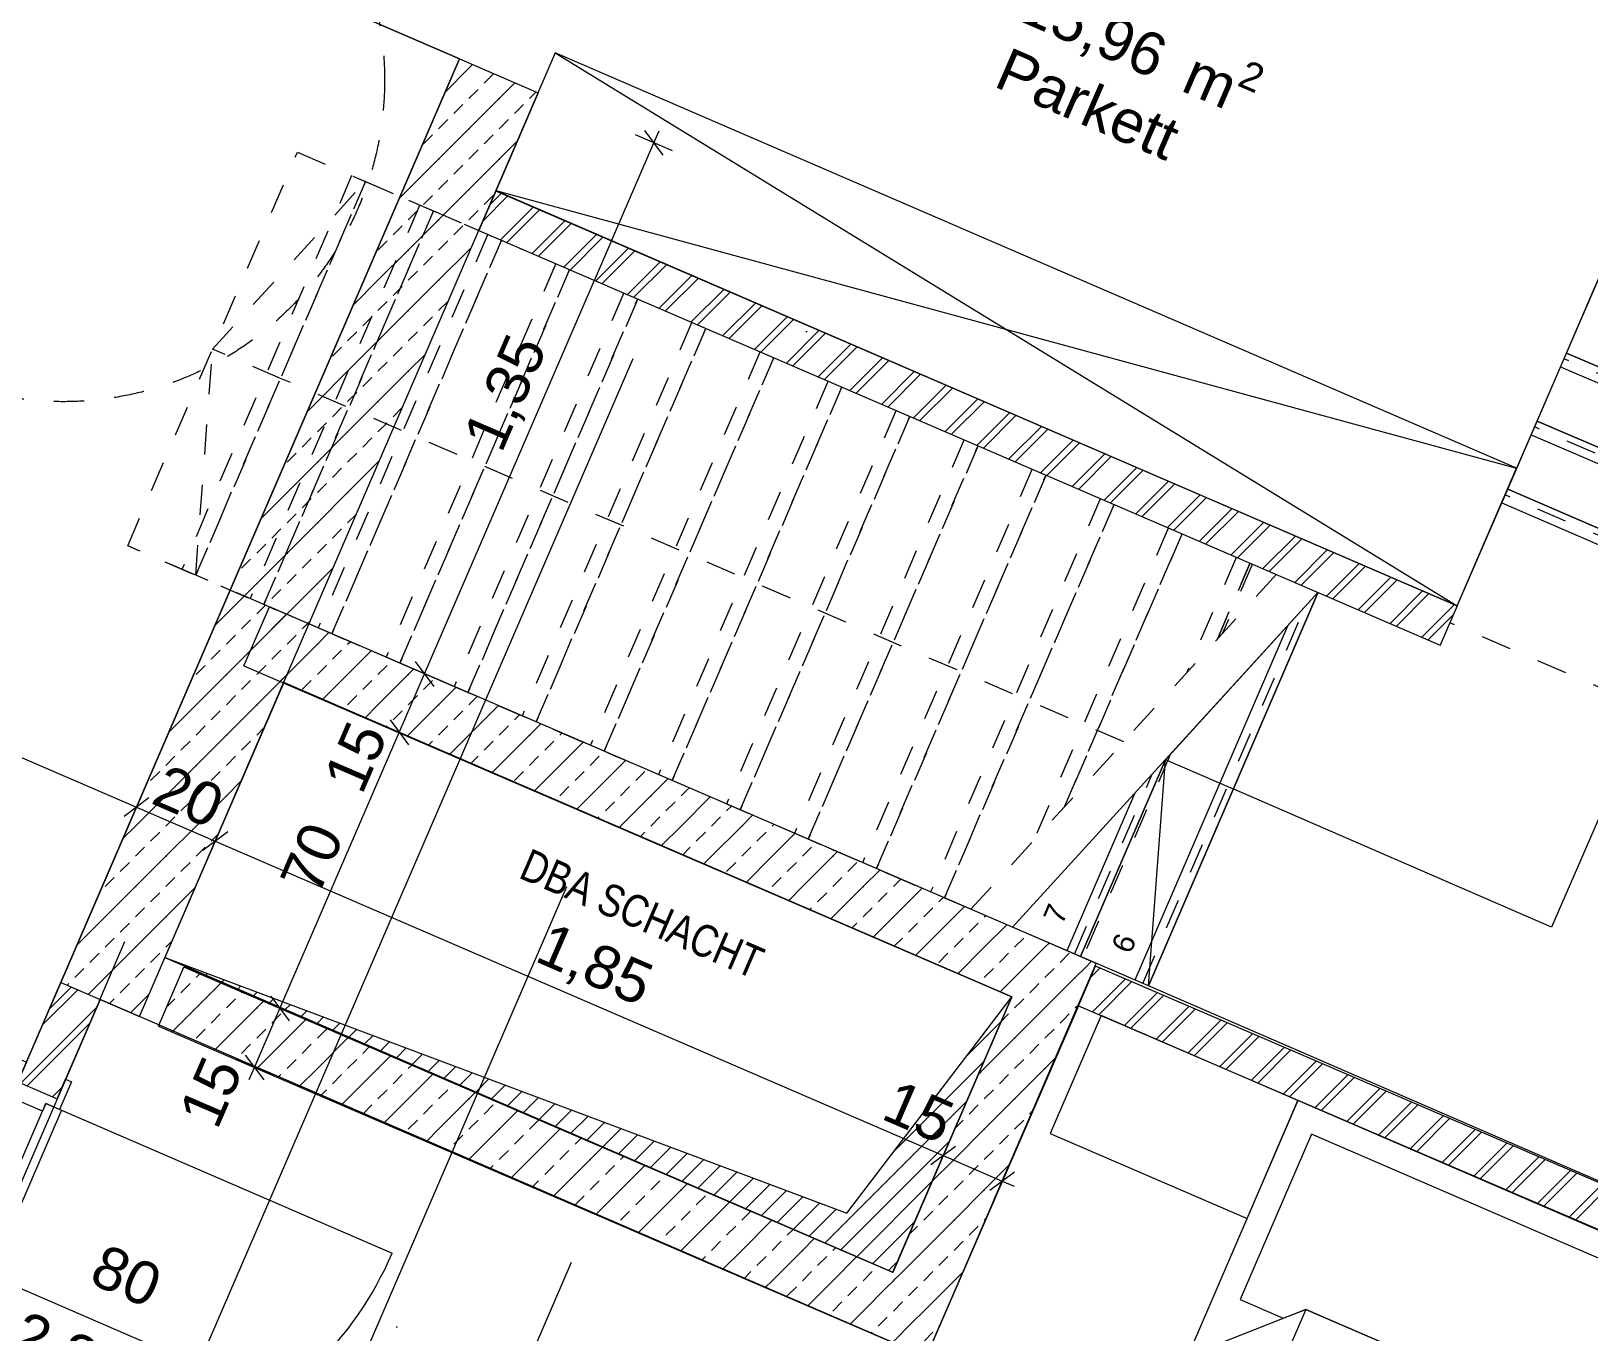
# Model space of a CAD drawing. Header units: millimetres. Extents: x 12535370 to 12592842, y 356201668 to 356234587.
# Drawn here: x 12550722 to 12554355, y 356215580 to 356218613 of the extents above; entities that cross this region are included whole.
import ezdxf
from ezdxf.enums import TextEntityAlignment as Align

# ---------------------------------------------------------------- set-up
doc = ezdxf.new("R2010")
doc.units = ezdxf.units.MM
doc.header["$MEASUREMENT"] = 0
doc.set_wipeout_variables(frame=1)
for name, pattern in [('Dashed', [211.666667, 105.833333, -105.833333]), ('Dashed Small', [141.111111, 70.555556, -70.555556]), ('Dot & Dashed', [6702.78, 3527.78, -1763.89, 0, -1411.11]), ('Wipeout_Contour', [1000, 0, -1000])]:
    doc.linetypes.add(name, pattern=pattern)
for name, color, linetype in [('New_015 Innenwände', 7, 'Continuous'), ('New_055 Treppen _ Lift', 7, 'Continuous'), ('New_065 Möbel Einrichtung', 7, 'Continuous'), ('New_080 Raumdefinitionen', 7, 'Continuous'), ('New_255 Plangrafiken', 7, 'Continuous'), ('New_290 Raster _ Achsen', 7, 'Continuous'), ('New_Archicad Door Markers', 7, 'Continuous'), ('New_Archicad Doors', 7, 'Continuous'), ('New_GRUNDSTÜCKSGRENZE', 7, 'Continuous')]:
    doc.layers.add(name, color=color, linetype=linetype)
for name, color, linetype, lineweight in [('New_015 Innenwände_Pen_No__1', 7, 'Continuous', 13), ('New_055 Treppen _ Lift_Pen_No__1', 7, 'Continuous', 13), ('New_055 Treppen _ Lift_Pen_No__91', 255, 'Continuous', 13), ('New_065 Möbel Einrichtung_Pen_No__1', 7, 'Continuous', 13), ('New_160 Beschriftungen Ausführung_Pen_No__1', 7, 'Continuous', 13), ('New_255 Plangrafiken_Pen_No__1', 7, 'Continuous', 13), ('New_255 Plangrafiken_Pen_No__21', 1, 'Continuous', 13), ('New_290 Raster _ Achsen_Pen_No__108', 7, 'Continuous', 13), ('New_Archicad Door Markers_Pen_No__1', 7, 'Continuous', 13), ('New_Archicad Doors_Pen_No__1', 7, 'Continuous', 13), ('New_Archicad Zone Stamps_Pen_No__1', 7, 'Continuous', 13), ('New_GRUNDSTÜCKSGRENZE_Pen_No__1', 7, 'Continuous', 13), ('New_HKLS1_Pen_No__21', 1, 'Continuous', 13), ('New_HKLS1_Pen_No__39', 8, 'Continuous', 13)]:
    doc.layers.add(name, color=color, linetype=linetype, lineweight=lineweight)
doc.styles.add('GENERATED_STYLE_1', font='arial.ttf')
doc.styles.add('GENERATED_STYLE_2', font='arial.ttf', dxfattribs={"width": 0.8})
doc.dimstyles.new('GENERATED_STYLE__2', dxfattribs={"dimtxt": 100, "dimasz": 47.5, "dimexe": 0.18, "dimexo": 2, "dimgap": 0, "dimtad": 1, "dimlfac": 0.001, "dimzin": 0, "dimdsep": 46, "dimtxsty": 'GENERATED_STYLE_1', "dimblk": 'ARROWHEAD_2', "dimblk1": 'ARROWHEAD_2', "dimblk2": 'ARROWHEAD_2', "dimcen": 0.09, "dimclrd": 7, "dimclre": 7, "dimclrt": 7, "dimadec": 0, "dimazin": 0, "dimtfac": 1, "dimtdec": 4, "dimtmove": 0, "dimatfit": 3, "dimfxl": 1, "dimtolj": 1, "dimtzin": 0, "dimarcsym": 0})
pattern_1 = [(45, (12240439.16, 356160438.36), (-70.710678, 70.710678), [30, -20]), (45, (12240403.8, 356160473.71), (-70.710678, 70.710678), [100, 0])]
pattern_2 = [(45, (12240439.16, 356160438.356), (-53.033009, 53.033009), []), (45, (12240428.55, 356160448.96), (-53.033009, 53.033009), [])]

# ---------------------------------------------------------------- blocks, each defined once
blk = doc.blocks.new('VR_Büro__6', base_point=(12553611.5, 356219320.5))
at = {"layer": 'New_Archicad Zone Stamps_Pen_No__1', "color": 7, "lineweight": 13, "insert": (12553071.4, 356218758.6), "char_height": 100, "attachment_point": 1, "rotation": 336.6365, "style": 'GENERATED_STYLE_1'}
blk.add_mtext('\\A1;{\\pql;\\pt0,1950;\\fArial|b0|i0|c0|p0;\\W1.000000;15,96\\fArial|b0|i0|c0|p0;\\W1.000000;\\A1{\\H.66x;\\S^  ;}\\fArial|b0|i0|c0|p0;\\W1.000000; m\\fArial|b0|i0|c0|p0;\\W1.000000;\\A1{\\H.66x;\\S2^  ;}}', dxfattribs=at)
at = {"layer": 'New_Archicad Zone Stamps_Pen_No__1', "color": 7, "lineweight": 13, "style": 'GENERATED_STYLE_1'}
for tag, p in [('ROOM_NAME', (12553166.7, 356218956.3)), ('DUMMY_558', (12553081, 356218780.8)), ('DUMMY_559', (12553003.2, 356218600.5)), ('floor_f', (12553003.2, 356218577.7))]:
    blk.add_attdef(tag, text='', height=100, rotation=336.6365, dxfattribs=at).set_placement(p, align=Align.TOP_LEFT)
blk = doc.blocks.new('Stair_1', base_point=(12240439.2, 356160438.4))
at = {"layer": 'New_055 Treppen _ Lift_Pen_No__1', "color": 7, "linetype": 'Dashed Small', "lineweight": 13}
for p, q in [((12550947.1, 356217412.8), (12551342.9, 356218331.1)), ((12551342.9, 356218331.1), (12553626.9, 356217346.7)), ((12551342.9, 356218331.1), (12551501.6, 356218262.7)), ((12551469.5, 356218276.6), (12551073.7, 356217358.2)), ((12551145, 356217872), (12551501.6, 356218262.7)), ((12551501.6, 356218262.7), (12551660.4, 356218194.3)), ((12551628.2, 356218208.1), (12551232.4, 356217289.8)), ((12551660.4, 356218194.3), (12551819.1, 356218125.9)), ((12551787, 356218139.7), (12551391.2, 356217221.4)), ((12551819.1, 356218125.9), (12551977.9, 356218057.4)), ((12551945.7, 356218071.3), (12551549.9, 356217153)), ((12551977.9, 356218057.4), (12552136.6, 356217989)), ((12552104.5, 356218002.9), (12551708.7, 356217084.5)), ((12552136.6, 356217989), (12552295.4, 356217920.6)), ((12552263.2, 356217934.4), (12551867.4, 356217016.1)), ((12552295.4, 356217920.6), (12552454.1, 356217852.2)), ((12551105.8, 356217344.4), (12551145, 356217872)), ((12551303.7, 356217803.5), (12551145, 356217872)), ((12552422, 356217866), (12552026.2, 356216947.7)), ((12552454.1, 356217852.2), (12552612.9, 356217783.7)), ((12555215.2, 356217452.5), (12554297.2, 356217849)), ((12553270.3, 356216955.9), (12551303.7, 356217803.5)), ((12552580.7, 356217797.6), (12552184.9, 356216879.3)), ((12552612.9, 356217783.7), (12552771.6, 356217715.3)), ((12552739.5, 356217729.2), (12552343.7, 356216810.8)), ((12552771.6, 356217715.3), (12552930.4, 356217646.9)), ((12552898.2, 356217660.8), (12552502.4, 356216742.4)), ((12555146.7, 356217293.8), (12554228.7, 356217690.3)), ((12552930.4, 356217646.9), (12553089.1, 356217578.5)), ((12553057, 356217592.3), (12552661.1, 356216674)), ((12553089.1, 356217578.5), (12553247.9, 356217510.1)), ((12553215.7, 356217523.9), (12552819.9, 356216605.6)), ((12555078.1, 356217135.1), (12554160.1, 356217531.7)), ((12553247.9, 356217510.1), (12553406.6, 356217441.6)), ((12553374.5, 356217455.5), (12553059.7, 356216725.2)), ((12553406.6, 356217441.6), (12553565.3, 356217373.2)), ((12552913.6, 356216565.2), (12550947.1, 356217412.8)), ((12551105.8, 356217344.4), (12550947.1, 356217412.8)), ((12553533.2, 356217387.1), (12553416.4, 356217116)), ((12553570.5, 356217371), (12553500.1, 356217207.7)), ((12553565.3, 356217373.2), (12553626.9, 356217346.7)), ((12551264.6, 356217275.9), (12551105.8, 356217344.4)), ((12553626.9, 356217346.7), (12552913.6, 356216565.2)), ((12551423.3, 356217207.5), (12551264.6, 356217275.9)), ((12553314.5, 356216392.4), (12553693.1, 356217270.9)), ((12554948.8, 356216836.7), (12554030.8, 356217233.3)), ((12551582.1, 356217139.1), (12551423.3, 356217207.5)), ((12551740.8, 356217070.7), (12551582.1, 356217139.1)), ((12551899.6, 356217002.3), (12551740.8, 356217070.7)), ((12552058.3, 356216933.8), (12551899.6, 356217002.3)), ((12552217.1, 356216865.4), (12552058.3, 356216933.8)), ((12553378.9, 356216926.6), (12553174.6, 356216452.7)), ((12552375.8, 356216797), (12552217.1, 356216865.4)), ((12553155.8, 356216460.8), (12553336.5, 356216880.1)), ((12552534.5, 356216728.6), (12552375.8, 356216797)), ((12552693.3, 356216660.1), (12552534.5, 356216728.6)), ((12552852, 356216591.7), (12552693.3, 356216660.1)), ((12552913.6, 356216565.2), (12552852, 356216591.7))]:
    blk.add_line(p, q, dxfattribs=at)
at = {"layer": 'New_055 Treppen _ Lift_Pen_No__1', "color": 7, "linetype": 'Continuous', "lineweight": 13}
for p, q in [((12554166.1, 356217545.4), (12554420.5, 356218134.3)), ((12554303.2, 356217862.8), (12554371.7, 356218021.5)), ((12554234.6, 356217704.1), (12554303.2, 356217862.8)), ((12555221.2, 356217466.2), (12554303.2, 356217862.8)), ((12554303.2, 356217862.8), (12555221.2, 356217466.2)), ((12554289.3, 356217830.7), (12555207.3, 356217434.1)), ((12554166.1, 356217545.4), (12554234.6, 356217704.1)), ((12555152.6, 356217307.6), (12554234.6, 356217704.1)), ((12554234.6, 356217704.1), (12555152.6, 356217307.6)), ((12554220.8, 356217672), (12555138.8, 356217275.4)), ((12554127.4, 356217455.9), (12554166.1, 356217545.4)), ((12554152.2, 356217513.3), (12554166.1, 356217545.4)), ((12555084.1, 356217148.9), (12554166.1, 356217545.4)), ((12554166.1, 356217545.4), (12555084.1, 356217148.9)), ((12554127.4, 356217455.9), (12554152.2, 356217513.3)), ((12554152.2, 356217513.3), (12555070.2, 356217116.7)), ((12554152.2, 356217513.3), (12555070.2, 356217116.7)), ((12554152.2, 356217513.3), (12555070.2, 356217116.7)), ((12554008.3, 356217181.5), (12554127.4, 356217455.9)), ((12554030.8, 356217233.3), (12554127.4, 356217455.9)), ((12553724.1, 356217304.8), (12553010.8, 356216523.3)), ((12553328.3, 356216386.5), (12553724.1, 356217304.8)), ((12553724.1, 356217304.8), (12553328.3, 356216386.5)), ((12553367.4, 356216914), (12553724.1, 356217304.8)), ((12553724.1, 356217304.8), (12553725.2, 356217304.3)), ((12553724.1, 356217304.8), (12553725.2, 356217304.3)), ((12553725.2, 356217304.3), (12554008.3, 356217181.5)), ((12553725.2, 356217304.3), (12554008.3, 356217181.5)), ((12553651.9, 356217225.7), (12553296.1, 356216400.3)), ((12553651.9, 356217225.7), (12553296.1, 356216400.3)), ((12553651.9, 356217225.7), (12553296.1, 356216400.3)), ((12554008.3, 356217181.5), (12554030.8, 356217233.3)), ((12554586.3, 356217257.3), (12554268, 356216523.8)), ((12553169.5, 356216454.9), (12553367.4, 356216914)), ((12553367.4, 356216914), (12553169.5, 356216454.9)), ((12553328.3, 356216386.5), (12553367.4, 356216914)), ((12553526.2, 356216845.6), (12553367.4, 356216914)), ((12553295.2, 356216834.9), (12553137.4, 356216468.7)), ((12553526.7, 356216845.4), (12553526.2, 356216845.6)), ((12554268, 356216523.8), (12553526.7, 356216845.4)), ((12553328.3, 356216386.5), (12553010.8, 356216523.3)), ((12553169.5, 356216454.9), (12553010.8, 356216523.3)), ((12553328.3, 356216386.5), (12553169.5, 356216454.9)), ((12554527.6, 356215866.1), (12553328.3, 356216386.5)), ((12554527.6, 356215866.1), (12553328.3, 356216386.5))]:
    blk.add_line(p, q, dxfattribs=at)
at = {"layer": 'New_055 Treppen _ Lift_Pen_No__91', "color": 255, "linetype": 'Dashed Small', "lineweight": 13}
for p, q in [((12550947.1, 356217412.8), (12551342.9, 356218331.1)), ((12551105.8, 356217344.4), (12551501.6, 356218262.7)), ((12551501.6, 356218262.7), (12551105.8, 356217344.4)), ((12551264.6, 356217275.9), (12551660.4, 356218194.3)), ((12551660.4, 356218194.3), (12551264.6, 356217275.9)), ((12551423.3, 356217207.5), (12551819.1, 356218125.9)), ((12551819.1, 356218125.9), (12551423.3, 356217207.5)), ((12551582.1, 356217139.1), (12551977.9, 356218057.4)), ((12551977.9, 356218057.4), (12551582.1, 356217139.1)), ((12551740.8, 356217070.7), (12552136.6, 356217989)), ((12552136.6, 356217989), (12551740.8, 356217070.7)), ((12551899.6, 356217002.3), (12552295.4, 356217920.6)), ((12552295.4, 356217920.6), (12551899.6, 356217002.3)), ((12552058.3, 356216933.8), (12552454.1, 356217852.2)), ((12552454.1, 356217852.2), (12552058.3, 356216933.8)), ((12552217.1, 356216865.4), (12552612.9, 356217783.7)), ((12552612.9, 356217783.7), (12552217.1, 356216865.4)), ((12552375.8, 356216797), (12552771.6, 356217715.3)), ((12552771.6, 356217715.3), (12552375.8, 356216797)), ((12552534.5, 356216728.6), (12552930.4, 356217646.9)), ((12552930.4, 356217646.9), (12552534.5, 356216728.6)), ((12552693.3, 356216660.1), (12553089.1, 356217578.5)), ((12553089.1, 356217578.5), (12552693.3, 356216660.1)), ((12552852, 356216591.7), (12553247.9, 356217510.1)), ((12553247.9, 356217510.1), (12552852, 356216591.7)), ((12553131.9, 356216804.4), (12553406.6, 356217441.6)), ((12553406.6, 356217441.6), (12553131.9, 356216804.4)), ((12553488.6, 356217195.1), (12553565.3, 356217373.2)), ((12553565.3, 356217373.2), (12553488.6, 356217195.1))]:
    blk.add_line(p, q, dxfattribs=at)
at = {"layer": 'New_055 Treppen _ Lift_Pen_No__1', "color": 7, "lineweight": 13, "char_height": 50, "attachment_point": 6, "rotation": 66.6832, "style": 'GENERATED_STYLE_1'}
for s, insert in [('\\A1;{\\pqr;\\fArial|b0|i0|c0|p0;\\W1.000000;7}', (12553119.1, 356216572.6)), ('\\A1;{\\pqr;\\fArial|b0|i0|c0|p0;\\W1.000000;6}', (12553278.3, 356216504))]:
    blk.add_mtext(s, dxfattribs=dict(at, insert=insert))
blk = doc.blocks.new('Wall_6', base_point=(12550791, 356216394.3))
at = {"layer": 'New_015 Innenwände', "linetype": 'Continuous', "lineweight": 0, "true_color": 0x000000}
h = blk.add_hatch(dxfattribs=at)
h.set_pattern_fill('BETON_BEWEHRT_SN46', color=18, style=0, pattern_type=2)
h.set_pattern_definition(pattern_1)
h.paths.add_polyline_path([(12550974.6, 356216315), (12551904.7, 356218469.7), (12551721.1, 356218549), (12550791, 356216394.3)])
at = {"layer": 'New_015 Innenwände_Pen_No__1', "color": 7, "linetype": 'Continuous', "lineweight": 13, "flags": 128}
for points in [[(12551721.1, 356218549), (12550791, 356216394.3)], [(12551721.1, 356218549), (12551904.7, 356218469.7)], [(12550974.6, 356216315), (12551904.7, 356218469.7)], [(12550791, 356216394.3), (12550974.6, 356216315)]]:
    blk.add_lwpolyline(points, dxfattribs=at)
blk = doc.blocks.new('T Marker 10[3]', base_point=(12550607.9, 356215719.1))
at = {"layer": 'New_Archicad Door Markers_Pen_No__1', "color": 7, "linetype": 'Continuous', "lineweight": 13}
blk.add_line((12551250.3, 356215441.2), (12550516.1, 356215758.8), dxfattribs=at)
at = {"layer": 'New_Archicad Door Markers_Pen_No__1', "color": 7, "lineweight": 13, "style": 'GENERATED_STYLE_1'}
for tag, p in [('AC_WIDO_A_SIZE', (12550841.2, 356215667.9)), ('AC_WIDO_B_SIZE', (12550656.8, 356215512))]:
    blk.add_attdef(tag, text='', height=100, rotation=336.6052, dxfattribs=at).set_placement(p, align=Align.BOTTOM_LEFT)
blk = doc.blocks.new('Zargentür_1_Fl 10[3]', base_point=(12240439.2, 356160438.4))
at = {"layer": 'New_Archicad Doors_Pen_No__1', "color": 7, "linetype": 'Continuous', "lineweight": 13}
for p, q in [((12550669.1, 356216150.3), (12550696.9, 356216214.5)), ((12550710.7, 356216208.5), (12550690.8, 356216162.7)), ((12550696.9, 356216214.5), (12550710.7, 356216208.5)), ((12550682.9, 356216144.3), (12550669.1, 356216150.3)), ((12550674.9, 356216125.9), (12550682.9, 356216144.3)), ((12550690.8, 356216162.7), (12550782.6, 356216123)), ((12550782.6, 356216123), (12550802.4, 356216168.8)), ((12550816.2, 356216162.9), (12550788.4, 356216098.6)), ((12550802.4, 356216168.8), (12550816.2, 356216162.9)), ((12550422.8, 356215341.6), (12550756.3, 356216112.5)), ((12550748.4, 356216094.2), (12550674.9, 356216125.9)), ((12550756.3, 356216112.5), (12550748.4, 356216094.2)), ((12550788.4, 356216098.6), (12550756.3, 356216112.5)), ((12550756.3, 356216112.5), (12550793, 356216096.7)), ((12550793, 356216096.7), (12550459.5, 356215325.7)), ((12550793, 356216096.7), (12551563.9, 356215763.1)), ((12550307.8, 356215315.1), (12550335.6, 356215379.3)), ((12550335.6, 356215379.3), (12550349.3, 356215373.4)), ((12550349.3, 356215373.4), (12550357.3, 356215391.7)), ((12550357.3, 356215391.7), (12550430.7, 356215359.9)), ((12550341.4, 356215355), (12550321.5, 356215309.1)), ((12550433.2, 356215315.3), (12550341.4, 356215355)), ((12550430.7, 356215359.9), (12550422.8, 356215341.6)), ((12550422.8, 356215341.6), (12550454.9, 356215327.7)), ((12550459.5, 356215325.7), (12550422.8, 356215341.6)), ((12550321.5, 356215309.1), (12550307.8, 356215315.1)), ((12550413.3, 356215269.4), (12550433.2, 356215315.3)), ((12550454.9, 356215327.7), (12550427.1, 356215263.5)), ((12550427.1, 356215263.5), (12550413.3, 356215269.4))]:
    blk.add_line(p, q, dxfattribs=at)
at = {"layer": 'New_Archicad Doors_Pen_No__1', "color": 7, "linetype": 'Dashed', "lineweight": 13}
blk.add_line((12550341.4, 356215355), (12550690.8, 356216162.7), dxfattribs=at)
at = {"layer": 'New_Archicad Doors_Pen_No__1', "color": 7, "linetype": 'Continuous', "lineweight": 13}
blk.add_arc((12550793, 356216096.7), 840, 246.6052, 336.6052, dxfattribs=at)
at = {"layer": 'New_Archicad Door Markers', "color": 7, "lineweight": 13}
blk.add_blockref('T Marker 10[3]', (12550607.9, 356215719.1), dxfattribs=at).add_auto_attribs({'AC_WIDO_A_SIZE': '80', 'AC_WIDO_B_SIZE': '2,20'})
blk = doc.blocks.new('Wall_10', base_point=(12550791, 356216394.3))
at = {"color": 254, "linetype": 'Wipeout_Contour', "lineweight": 0, "ltscale": 1425749179.425669}
blk.add_wipeout([(12550791, 356216394.3), (12550690.8, 356216162.7), (12550782.6, 356216123), (12550882.8, 356216354.6)], dxfattribs=at).dxf.layer = 'New_015 Innenwände'
at = {"color": 254, "linetype": 'Wipeout_Contour', "lineweight": 0, "ltscale": 1425745355.989328}
blk.add_wipeout([(12550417.1, 356215278.1), (12550433.2, 356215315.3), (12550341.4, 356215355), (12550325.3, 356215317.8)], dxfattribs=at).dxf.layer = 'New_015 Innenwände'
at = {"layer": 'New_015 Innenwände', "linetype": 'Continuous', "lineweight": 0, "true_color": 0x000000}
h = blk.add_hatch(dxfattribs=at)
h.set_pattern_fill('INSULATION', color=18, style=0, pattern_type=2)
h.set_pattern_definition(pattern_2)
h.paths.add_polyline_path([(12550791, 356216394.3), (12550690.8, 356216162.7), (12550782.6, 356216123), (12550882.8, 356216354.6)])
h = blk.add_hatch(dxfattribs=at)
h.set_pattern_fill('INSULATION', color=18, style=0, pattern_type=2)
h.set_pattern_definition(pattern_2)
h.paths.add_polyline_path([(12550417.1, 356215278.1), (12550433.2, 356215315.3), (12550341.4, 356215355), (12550325.3, 356215317.8)])
at = {"layer": 'New_015 Innenwände_Pen_No__1', "color": 7, "linetype": 'Continuous', "lineweight": 13}
for p, q in [((12550690.8, 356216162.7), (12550782.6, 356216123)), ((12550433.2, 356215315.3), (12550341.4, 356215355))]:
    blk.add_line(p, q, dxfattribs=at)
at = {"layer": 'New_015 Innenwände_Pen_No__1', "color": 7, "linetype": 'Continuous', "lineweight": 13, "flags": 128}
for points in [[(12550791, 356216394.3), (12550690.8, 356216162.7)], [(12550791, 356216394.3), (12550882.8, 356216354.6)], [(12550782.6, 356216123), (12550882.8, 356216354.6)], [(12550341.4, 356215355), (12550325.3, 356215317.8)], [(12550417.1, 356215278.1), (12550433.2, 356215315.3)]]:
    blk.add_lwpolyline(points, dxfattribs=at)
at = {"layer": 'New_Archicad Doors', "color": 7, "linetype": 'Continuous', "lineweight": 13}
blk.add_blockref('Zargentür_1_Fl 10[3]', (12240439.2, 356160438.4), dxfattribs=at)
blk = doc.blocks.new('Wall_14', base_point=(12553164.9, 356216340.3))
at = {"color": 254, "linetype": 'Wipeout_Contour', "lineweight": 0, "ltscale": 1425747794.682802}
blk.add_wipeout([(12553164.9, 356216340.3), (12555994.2, 356215123.6), (12556033.7, 356215215.4), (12553204.4, 356216432.2)], dxfattribs=at).dxf.layer = 'New_015 Innenwände'
at = {"layer": 'New_015 Innenwände', "linetype": 'Continuous', "lineweight": 0, "true_color": 0x000000}
h = blk.add_hatch(dxfattribs=at)
h.set_pattern_fill('INSULATION', color=18, style=0, pattern_type=2)
h.set_pattern_definition(pattern_2)
h.paths.add_polyline_path([(12553164.9, 356216340.3), (12555994.2, 356215123.6), (12556033.7, 356215215.4), (12553204.4, 356216432.2)])
at = {"layer": 'New_015 Innenwände_Pen_No__1', "color": 7, "linetype": 'Continuous', "lineweight": 13, "flags": 128}
for points in [[(12553164.9, 356216340.3), (12553204.4, 356216432.2)], [(12556033.7, 356215215.4), (12553204.4, 356216432.2)], [(12553164.9, 356216340.3), (12555994.2, 356215123.6)], [(12555994.2, 356215123.6), (12556033.7, 356215215.4)]]:
    blk.add_lwpolyline(points, dxfattribs=at)
blk = doc.blocks.new('Wall_43', base_point=(12554008.3, 356217181.5))
at = {"color": 254, "linetype": 'Wipeout_Contour', "lineweight": 0, "ltscale": 1425755283.882679}
blk.add_wipeout([(12554047.9, 356217273.3), (12551805.8, 356218240.5), (12551766.2, 356218148.7), (12554008.3, 356217181.5)], dxfattribs=at).dxf.layer = 'New_015 Innenwände'
at = {"layer": 'New_015 Innenwände', "linetype": 'Continuous', "lineweight": 0, "true_color": 0x000000}
h = blk.add_hatch(dxfattribs=at)
h.set_pattern_fill('INSULATION', color=18, style=0, pattern_type=2)
h.set_pattern_definition(pattern_2)
h.paths.add_polyline_path([(12554047.9, 356217273.3), (12551805.8, 356218240.5), (12551766.2, 356218148.7), (12554008.3, 356217181.5)])
at = {"layer": 'New_015 Innenwände_Pen_No__1', "color": 7, "linetype": 'Continuous', "lineweight": 13, "flags": 128}
for points in [[(12551805.8, 356218240.5), (12551766.2, 356218148.7)], [(12554047.9, 356217273.3), (12551805.8, 356218240.5)], [(12551766.2, 356218148.7), (12554008.3, 356217181.5)], [(12554047.9, 356217273.3), (12554008.3, 356217181.5)]]:
    blk.add_lwpolyline(points, dxfattribs=at)
blk = doc.blocks.new('Wall_44', base_point=(12551078.3, 356216430.6))
at = {"layer": 'New_015 Innenwände', "linetype": 'Continuous', "lineweight": 0, "true_color": 0x000000}
h = blk.add_hatch(dxfattribs=at)
h.set_pattern_fill('BETON_BEWEHRT_SN46', color=18, style=0, pattern_type=2)
h.set_pattern_definition(pattern_1)
h.paths.add_polyline_path([(12551078.3, 356216430.6), (12551019, 356216292.9), (12552671.9, 356215580.6), (12552731.4, 356215718.3)])
h = blk.add_hatch(dxfattribs=at)
h.set_pattern_fill('BETON_BEWEHRT_SN46', color=18, style=0, pattern_type=2)
h.set_pattern_definition(pattern_1)
h.paths.add_polyline_path([(12552731.4, 356215718.3), (12552671.9, 356215580.6), (12552809.7, 356215521.2)])
h = blk.add_hatch(dxfattribs=at)
h.set_pattern_fill('BETON_BEWEHRT_SN46', color=18, style=0, pattern_type=2)
h.set_pattern_definition(pattern_1)
h.paths.add_polyline_path([(12552869.1, 356215658.9), (12552731.4, 356215718.3), (12552809.7, 356215521.2)])
at = {"layer": 'New_015 Innenwände_Pen_No__1', "color": 7, "linetype": 'Continuous', "lineweight": 13, "flags": 128}
for points in [[(12550881.1, 356216352.3), (12550940.6, 356216490)], [(12551019, 356216292.9), (12551078.3, 356216430.6)], [(12552731.4, 356215718.3), (12551078.3, 356216430.6)], [(12551019, 356216292.9), (12552809.7, 356215521.2)], [(12552809.7, 356215521.2), (12552869.1, 356215658.9)]]:
    blk.add_lwpolyline(points, dxfattribs=at)
blk = doc.blocks.new('Wall_45', base_point=(12552731.4, 356215718.3))
at = {"layer": 'New_015 Innenwände', "linetype": 'Continuous', "lineweight": 0, "true_color": 0x000000}
h = blk.add_hatch(dxfattribs=at)
h.set_pattern_fill('BETON_BEWEHRT_SN46', color=18, style=0, pattern_type=2)
h.set_pattern_definition(pattern_1)
h.paths.add_polyline_path([(12553068.5, 356216498.4), (12553009.1, 356216360.8), (12553206.2, 356216439.1)])
h = blk.add_hatch(dxfattribs=at)
h.set_pattern_fill('BETON_BEWEHRT_SN46', color=18, style=0, pattern_type=2)
h.set_pattern_definition(pattern_1)
h.paths.add_polyline_path([(12553008.9, 356216360.8), (12553146.7, 356216301.4), (12553206.2, 356216439.1)])
h = blk.add_hatch(dxfattribs=at)
h.set_pattern_fill('BETON_BEWEHRT_SN46', color=18, style=0, pattern_type=2)
h.set_pattern_definition(pattern_1)
h.paths.add_polyline_path([(12553008.9, 356216360.8), (12552731.4, 356215718.3), (12552869.1, 356215658.9), (12553146.7, 356216301.4)])
at = {"layer": 'New_015 Innenwände_Pen_No__1', "color": 7, "linetype": 'Continuous', "lineweight": 13, "flags": 128}
for points in [[(12553206.2, 356216439.1), (12553068.4, 356216498.5)], [(12552869.1, 356215658.9), (12553206.2, 356216439.1)], [(12553008.9, 356216360.8), (12552731.4, 356215718.3)]]:
    blk.add_lwpolyline(points, dxfattribs=at)
blk = doc.blocks.new('Wall_52', base_point=(12551277.7, 356217270.4))
at = {"layer": 'New_015 Innenwände', "linetype": 'Continuous', "lineweight": 0, "true_color": 0x000000}
h = blk.add_hatch(dxfattribs=at)
h.set_pattern_fill('BETON_BEWEHRT_SN46', color=18, style=0, pattern_type=2)
h.set_pattern_definition(pattern_1)
h.paths.add_polyline_path([(12553068.5, 356216498.4), (12551277.7, 356217270.4), (12551218.3, 356217132.7), (12553008.9, 356216360.8), (12553009.1, 356216360.8)])
at = {"layer": 'New_015 Innenwände_Pen_No__1', "color": 7, "linetype": 'Continuous', "lineweight": 13, "flags": 128}
for points in [[(12551218.3, 356217132.7), (12551277.7, 356217270.4)], [(12553068.4, 356216498.5), (12551277.7, 356217270.4)], [(12551218.3, 356217132.7), (12553008.9, 356216360.8)]]:
    blk.add_lwpolyline(points, dxfattribs=at)
blk = doc.blocks.new('Bett Gruppe 25[17]', base_point=(12554594.6, 356215722.8))
at = {"layer": 'New_065 Möbel Einrichtung_Pen_No__1', "color": 7, "linetype": 'Continuous', "lineweight": 13}
for p, q in [((12553217.6, 356216317.6), (12553098.7, 356216042.2)), ((12553676.6, 356216119.3), (12553217.6, 356216317.6)), ((12553676.6, 356216119.3), (12552883.5, 356214283.3)), ((12553557.7, 356215843.9), (12553676.6, 356216119.3)), ((12555512.6, 356215326.2), (12553676.6, 356216119.3)), ((12553098.7, 356216042.2), (12553557.7, 356215843.9)), ((12553694.9, 356215632.1), (12553458.3, 356215538.3)), ((12553694.9, 356215632.1), (12553623.5, 356215466.9)), ((12554420.2, 356215318.9), (12553694.9, 356215632.1)), ((12553458.3, 356215538.3), (12552922.9, 356214299)), ((12553458.3, 356215538.3), (12553623.5, 356215466.9)), ((12555145.4, 356215005.6), (12554420.2, 356215318.9)), ((12554719.5, 356213490.2), (12555512.6, 356215326.2)), ((12555512.6, 356215326.2), (12555393.7, 356215050.8)), ((12555971.6, 356215127.9), (12555512.6, 356215326.2)), ((12555852.7, 356214852.5), (12555971.6, 356215127.9)), ((12555393.7, 356215050.8), (12555852.7, 356214852.5)), ((12555145.4, 356215005.6), (12555074, 356214840.3)), ((12555239.2, 356214768.9), (12555145.4, 356215005.6)), ((12555239.2, 356214768.9), (12555074, 356214840.3)), ((12554703.9, 356213529.6), (12555239.2, 356214768.9)), ((12552883.5, 356214283.3), (12554719.5, 356213490.2)), ((12552922.9, 356214299), (12553813.4, 356213914.3)), ((12553813.4, 356213914.3), (12554703.9, 356213529.6))]:
    blk.add_line(p, q, dxfattribs=at)
at = {"layer": 'New_065 Möbel Einrichtung_Pen_No__1', "color": 7, "linetype": 'Continuous', "lineweight": 13, "flags": 128}
for points in [[(12554365.1, 356215342.7), (12554515.8, 356215691.5), (12553707.9, 356216040.5), (12553541.4, 356215654.9), (12553642.3, 356215611.3), (12553694.9, 356215632.1)], [(12555145.4, 356215005.6), (12555166.2, 356214953), (12555267.2, 356214909.4), (12555433.8, 356215294.9), (12554625.9, 356215643.9), (12554475.2, 356215295.1)]]:
    blk.add_lwpolyline(points, close=True, dxfattribs=at)
blk = doc.blocks.new('Standard grid marker[33]', base_point=(12539645.8, 356220744.6))
at = {"layer": 'New_290 Raster _ Achsen_Pen_No__108', "color": 7, "linetype": 'Dot & Dashed', "lineweight": 13}
blk.add_line((12540563.8, 356220348), (12561567.2, 356211274.9), dxfattribs=at)
at = {"layer": 'New_290 Raster _ Achsen_Pen_No__108', "color": 7, "lineweight": 13, "style": 'GENERATED_STYLE_1'}
for tag, p in [('AC_MarkerText_1_0', (12539528.5, 356220880.1)), ('AC_MarkerText_1_1', (12562689.2, 356210875))]:
    blk.add_attdef(tag, text='', height=150, rotation=336.6365, dxfattribs=at).set_placement(p, align=Align.TOP_CENTER)
blk = doc.blocks.new('Standard grid marker[37]', base_point=(12557683.4, 356229842.1))
at = {"layer": 'New_290 Raster _ Achsen_Pen_No__108', "color": 7, "linetype": 'Dot & Dashed', "lineweight": 13}
blk.add_line((12557286.9, 356228924.1), (12549224.7, 356210261), dxfattribs=at)
at = {"layer": 'New_290 Raster _ Achsen_Pen_No__108', "color": 7, "lineweight": 13, "style": 'GENERATED_STYLE_1'}
for tag, p in [('AC_MarkerText_1_0', (12557796.2, 356230068.8)), ('AC_MarkerText_1_1', (12548802.1, 356209248.4))]:
    blk.add_attdef(tag, text='', height=150, rotation=336.6365, dxfattribs=at).set_placement(p, align=Align.TOP_CENTER)
blk = doc.blocks.new('Schrank variabel 25[42]', base_point=(12551944.4, 356218563))
at = {"layer": 'New_065 Möbel Einrichtung_Pen_No__1', "color": 7, "linetype": 'Continuous', "lineweight": 13}
for p, q in [((12551944.4, 356218563), (12554047.9, 356217273.3)), ((12551805.7, 356218241.9), (12554186.6, 356217594.4))]:
    blk.add_line(p, q, dxfattribs=at)
at = {"layer": 'New_065 Möbel Einrichtung_Pen_No__1', "color": 7, "linetype": 'Continuous', "lineweight": 13, "flags": 128}
blk.add_lwpolyline([(12551944.4, 356218563), (12551805.7, 356218241.9), (12554047.9, 356217273.3), (12554186.6, 356217594.4)], close=True, dxfattribs=at)
blk = doc.blocks.new('Polyline_1', base_point=(12547951.5, 356208754.5))
at = {"layer": 'New_255 Plangrafiken_Pen_No__1', "color": 7, "linetype": 'Dot & Dashed', "lineweight": 13, "flags": 128}
blk.add_lwpolyline([(12547951.5, 356208754.5), (12548158.4, 356208665.1), (12555622.5, 356225943.9), (12555614.4, 356225947.5)], dxfattribs=at)
blk = doc.blocks.new('*D212', base_point=(12240439.2, 356160438.4))
at = {"layer": 'New_GRUNDSTÜCKSGRENZE_Pen_No__1', "color": 7, "linetype": 'Continuous', "lineweight": 13, "transparency": 16777216}
for p, q in [((12547662.4, 356218231.3), (12548213.2, 356217993.4)), ((12548194.6, 356217950.3), (12548231.8, 356218036.4)), ((12548242.2, 356218014.9), (12548184.2, 356217971.8)), ((12548213.2, 356217993.4), (12549452.5, 356217458)), ((12549481.4, 356217479.5), (12549423.5, 356217436.5)), ((12549433.9, 356217415), (12549471.1, 356217501)), ((12549452.5, 356217458), (12550967.8, 356216803.4))]:
    blk.add_line(p, q, dxfattribs=at)
at = {"layer": 'New_GRUNDSTÜCKSGRENZE_Pen_No__1', "color": 7, "lineweight": 13, "transparency": 16777216, "insert": (12548718.3, 356217797), "char_height": 100, "attachment_point": 7, "rotation": 336.6365, "style": 'GENERATED_STYLE_1'}
blk.add_mtext('\\A1;{\\pql;\\fArial|b0|i0|c0|p0;\\W1.000000;1,35}', dxfattribs=at)
blk = doc.blocks.new('ARROWHEAD_2')
at = {"color": 0, "linetype": 'Continuous', "lineweight": 0}
for p, q in [((0, 0), (-1, 0)), ((-0.378, -0.655), (0.378, 0.655))]:
    blk.add_line(p, q, dxfattribs=at)
blk = doc.blocks.new('*D213', base_point=(12240439.2, 356160438.4))
at = {"layer": 'New_GRUNDSTÜCKSGRENZE_Pen_No__1', "color": 7, "linetype": 'Continuous', "lineweight": 13, "transparency": 16777216}
for p, q in [((12549481.4, 356217479.5), (12549423.5, 356217436.5)), ((12549452.5, 356217458), (12550967.8, 356216803.4)), ((12550996.7, 356216825), (12550938.8, 356216781.9))]:
    blk.add_line(p, q, dxfattribs=at)
at = {"layer": 'New_GRUNDSTÜCKSGRENZE_Pen_No__1', "color": 7, "lineweight": 13, "transparency": 16777216, "insert": (12550095.5, 356217202), "char_height": 100, "attachment_point": 7, "rotation": 336.6365, "style": 'GENERATED_STYLE_1'}
blk.add_mtext('\\A1;{\\pql;\\fArial|b0|i0|c0|p0;\\W1.000000;1,65}', dxfattribs=at)
blk = doc.blocks.new('*D214', base_point=(12240439.2, 356160438.4))
at = {"layer": 'New_GRUNDSTÜCKSGRENZE_Pen_No__1', "color": 7, "linetype": 'Continuous', "lineweight": 13, "transparency": 16777216}
for p, q in [((12549452.5, 356217458), (12550967.8, 356216803.4)), ((12550996.7, 356216825), (12550938.8, 356216781.9)), ((12550949.2, 356216760.4), (12550986.4, 356216846.5)), ((12550967.8, 356216803.4), (12551151.3, 356216724.1)), ((12551180.3, 356216745.7), (12551122.4, 356216702.6))]:
    blk.add_line(p, q, dxfattribs=at)
at = {"layer": 'New_GRUNDSTÜCKSGRENZE_Pen_No__1', "color": 7, "lineweight": 13, "transparency": 16777216, "insert": (12550997.5, 356216812.4), "char_height": 100, "attachment_point": 7, "rotation": 336.6365, "style": 'GENERATED_STYLE_1'}
blk.add_mtext('\\A1;{\\pql;\\fArial|b0|i0|c0|p0;\\W1.000000;20}', dxfattribs=at)
blk = doc.blocks.new('*D215', base_point=(12240439.2, 356160438.4))
at = {"layer": 'New_GRUNDSTÜCKSGRENZE_Pen_No__1', "color": 7, "linetype": 'Continuous', "lineweight": 13, "transparency": 16777216}
for p, q in [((12550967.8, 356216803.4), (12551151.3, 356216724.1)), ((12551132.7, 356216681.1), (12551169.9, 356216767.2)), ((12551180.3, 356216745.7), (12551122.4, 356216702.6)), ((12551151.3, 356216724.1), (12552849.1, 356215990.7)), ((12552830.5, 356215947.7), (12552867.7, 356216033.8)), ((12552878, 356216012.3), (12552820.1, 356215969.2)), ((12552849.1, 356215990.7), (12552986.8, 356215931.2))]:
    blk.add_line(p, q, dxfattribs=at)
at = {"layer": 'New_GRUNDSTÜCKSGRENZE_Pen_No__1', "color": 7, "lineweight": 13, "transparency": 16777216, "char_height": 100, "attachment_point": 7, "rotation": 336.6365, "style": 'GENERATED_STYLE_1'}
for s, insert in [('\\A1;{\\pql;\\fArial|b0|i0|c0|p0;\\W1.000000;1,85}', (12551885.6, 356216428.7)), ('\\A1;{\\pql;\\fArial|b0|i0|c0|p0;\\W1.000000;15}', (12552700.4, 356216076.7))]:
    blk.add_mtext(s, dxfattribs=dict(at, insert=insert))
blk = doc.blocks.new('*D216', base_point=(12240439.2, 356160438.4))
at = {"layer": 'New_GRUNDSTÜCKSGRENZE_Pen_No__1', "color": 7, "linetype": 'Continuous', "lineweight": 13, "transparency": 16777216}
for p, q in [((12552878, 356216012.3), (12552820.1, 356215969.2)), ((12552849.1, 356215990.7), (12552986.8, 356215931.2))]:
    blk.add_line(p, q, dxfattribs=at)
blk = doc.blocks.new('*D217', base_point=(12240439.2, 356160438.4))
at = {"layer": 'New_GRUNDSTÜCKSGRENZE_Pen_No__1', "color": 7, "linetype": 'Continuous', "lineweight": 13, "transparency": 16777216}
for p, q in [((12552878, 356216012.3), (12552820.1, 356215969.2)), ((12552849.1, 356215990.7), (12552986.8, 356215931.2)), ((12552957.8, 356215909.7), (12553015.7, 356215952.8)), ((12552968.2, 356215888.2), (12553005.4, 356215974.3)), ((12552986.8, 356215931.2), (12553014.8, 356215919.1))]:
    blk.add_line(p, q, dxfattribs=at)
blk = doc.blocks.new('*D218', base_point=(12240439.2, 356160438.4))
at = {"layer": 'New_GRUNDSTÜCKSGRENZE_Pen_No__1', "color": 7, "linetype": 'Continuous', "lineweight": 13, "transparency": 16777216}
for p, q in [((12551280.8, 356216362.8), (12551323.8, 356216304.9)), ((12551242.8, 356216196.2), (12551302.3, 356216333.9)), ((12551285.9, 356216177.6), (12551199.8, 356216214.7)), ((12551221.3, 356216225.1), (12551264.4, 356216167.2)), ((12551230.7, 356216168.1), (12551242.8, 356216196.2))]:
    blk.add_line(p, q, dxfattribs=at)
at = {"layer": 'New_GRUNDSTÜCKSGRENZE_Pen_No__1', "color": 7, "lineweight": 13, "transparency": 16777216, "insert": (12551156.8, 356216047.5), "char_height": 100, "attachment_point": 7, "rotation": 66.6365, "style": 'GENERATED_STYLE_1'}
blk.add_mtext('\\A1;{\\pql;\\fArial|b0|i0|c0|p0;\\W1.000000;15}', dxfattribs=at)
blk = doc.blocks.new('*D219', base_point=(12240439.2, 356160438.4))
at = {"layer": 'New_GRUNDSTÜCKSGRENZE_Pen_No__1', "color": 7, "linetype": 'Continuous', "lineweight": 13, "transparency": 16777216}
for p, q in [((12551580.5, 356216977.8), (12551639.4, 356217114.2)), ((12551559, 356217006.8), (12551602, 356216948.9)), ((12551302.3, 356216333.9), (12551580.5, 356216977.8)), ((12551623.5, 356216959.2), (12551537.5, 356216996.4)), ((12551345.3, 356216315.3), (12551259.3, 356216352.4)), ((12551280.8, 356216362.8), (12551323.8, 356216304.9)), ((12551242.8, 356216196.2), (12551302.3, 356216333.9))]:
    blk.add_line(p, q, dxfattribs=at)
at = {"layer": 'New_GRUNDSTÜCKSGRENZE_Pen_No__1', "color": 7, "lineweight": 13, "transparency": 16777216, "char_height": 100, "attachment_point": 7, "rotation": 66.6365, "style": 'GENERATED_STYLE_1'}
for s, insert in [('\\A1;{\\pql;\\fArial|b0|i0|c0|p0;\\W1.000000;15}', (12551494.5, 356216829.1)), ('\\A1;{\\pql;\\fArial|b0|i0|c0|p0;\\W1.000000;70}', (12551392.8, 356216593.8))]:
    blk.add_mtext(s, dxfattribs=dict(at, insert=insert))
blk = doc.blocks.new('*D220', base_point=(12240439.2, 356160438.4))
at = {"layer": 'New_GRUNDSTÜCKSGRENZE_Pen_No__1', "color": 7, "linetype": 'Continuous', "lineweight": 13, "transparency": 16777216}
for p, q in [((12551682.4, 356217095.6), (12551596.4, 356217132.8)), ((12551617.9, 356217143.1), (12551660.9, 356217085.2)), ((12551580.5, 356216977.8), (12551639.4, 356217114.2)), ((12551559, 356217006.8), (12551602, 356216948.9)), ((12551302.3, 356216333.9), (12551580.5, 356216977.8)), ((12551623.5, 356216959.2), (12551537.5, 356216996.4))]:
    blk.add_line(p, q, dxfattribs=at)
blk = doc.blocks.new('*D221', base_point=(12240439.2, 356160438.4))
at = {"layer": 'New_GRUNDSTÜCKSGRENZE_Pen_No__1', "color": 7, "linetype": 'Continuous', "lineweight": 13, "transparency": 16777216}
for p, q in [((12551639.4, 356217114.2), (12552174.6, 356218353.2)), ((12552217.6, 356218334.6), (12552131.6, 356218371.7)), ((12552196.1, 356218324.2), (12552153.1, 356218382.1)), ((12552174.6, 356218353.2), (12552186.7, 356218381.2)), ((12551682.4, 356217095.6), (12551596.4, 356217132.8)), ((12551617.9, 356217143.1), (12551660.9, 356217085.2))]:
    blk.add_line(p, q, dxfattribs=at)
at = {"layer": 'New_GRUNDSTÜCKSGRENZE_Pen_No__1', "color": 7, "lineweight": 13, "transparency": 16777216, "insert": (12551835.7, 356217619.1), "char_height": 100, "attachment_point": 7, "rotation": 66.6365, "style": 'GENERATED_STYLE_1'}
blk.add_mtext('\\A1;{\\pql;\\fArial|b0|i0|c0|p0;\\W1.000000;1,35}', dxfattribs=at)

msp = doc.modelspace()

# ---------------------------------------------------------------- hatches: boundary and pattern name
at = {"layer": 'New_HKLS1_Pen_No__39', "linetype": 'Continuous', "lineweight": 13}
h = msp.add_hatch(dxfattribs=at)
h.set_pattern_fill('FEUERFESTER_STEIN', color=8, style=0, pattern_type=2)
h.set_pattern_definition([(45, (12240439.157, 356160438.356), (-26.5165043, 26.5165043), [])])
h.paths.add_polyline_path([(12551034.03, 356216452.601), (12552624.753, 356215856.093), (12553008.937, 356216360.76), (12552731.39, 356215718.269)])

# ---------------------------------------------------------------- linework, layer by layer
at = {"layer": 'New_080 Raumdefinitionen', "color": 21, "linetype": 'Continuous', "lineweight": 0, "true_color": 0xffa8a8, "flags": 128}
for points in [[(12549963.517, 356220013.936), (12550418.298, 356219819.848), (12550169.665, 356219219.134), (12551721.121, 356218548.995), (12551904.784, 356218469.826), (12551766.336, 356218148.612), (12554008.326, 356217181.463), (12554440.289, 356218180.187), (12555358.296, 356217783.623), (12555524.41, 356218173.5), (12555380.436, 356219092.398), (12554678.105, 356219395.794), (12555158.617, 356220508.134), (12555023.8, 356221368.591), (12552284.722, 356222551.827), (12552670.406, 356220099.689), (12550421.27, 356221068.906)], [(12551721.121, 356218548.995), (12550169.665, 356219219.134), (12549565.686, 356217846.133), (12547821.472, 356218599.604), (12547456.676, 356217755.2), (12547364.876, 356217794.857), (12547128.704, 356217262.809), (12546073.757, 356217720.614), (12546309.167, 356218250.905), (12546125.566, 356218330.217), (12547049.56, 356220469.174), (12545856.15, 356220984.707), (12544495.936, 356217835.943), (12550325.282, 356215317.762)], [(12550882.82, 356216354.627), (12550377.376, 356215186.327), (12547059.226, 356216619.712), (12545389.154, 356212752.124), (12557170.958, 356207664.594), (12555994.219, 356215123.579), (12553164.858, 356216340.319), (12552809.574, 356215521.008)]]:
    msp.add_lwpolyline(points, close=True, dxfattribs=at)
at = {"layer": 'New_160 Beschriftungen Ausführung_Pen_No__1', "color": 7, "linetype": 'Continuous', "lineweight": 13}
msp.add_line((12551875.555, 356215495.245), (12551982.278, 356215742.298), dxfattribs=at)
at = {"layer": 'New_255 Plangrafiken_Pen_No__1', "color": 7, "linetype": 'Dashed Small', "lineweight": 13}
msp.add_circle((12550796.297, 356218499.21), 750, dxfattribs=at)
at = {"layer": 'New_HKLS1_Pen_No__21', "color": 1, "linetype": 'Continuous', "lineweight": 13, "flags": 128}
msp.add_lwpolyline([(12551034.03, 356216452.601), (12552624.753, 356215856.093), (12553008.937, 356216360.76), (12552731.39, 356215718.269)], close=True, dxfattribs=at)

# ---------------------------------------------------------------- block references
at = {"layer": 'New_015 Innenwände', "color": 7, "lineweight": 13}
msp.add_blockref('Wall_6', (12550791.024, 356216394.296), dxfattribs=at)
at = {"layer": 'New_055 Treppen _ Lift', "color": 7, "linetype": 'Continuous', "lineweight": 13}
msp.add_blockref('Stair_1', (12240439.157, 356160438.356), dxfattribs=at)
at = {"layer": 'New_080 Raumdefinitionen', "color": 7, "linetype": 'Continuous', "lineweight": 13}
msp.add_blockref('VR_Büro__6', (12553611.511, 356219320.55), dxfattribs=at).add_auto_attribs({'ROOM_NAME': 'VR/Büro', 'floor_f': 'Parkett'})

# ---------------------------------------------------------------- texts
at = {"layer": 'New_255 Plangrafiken_Pen_No__1', "color": 7, "linetype": 'Continuous', "lineweight": 13, "insert": (12551855.645, 356216638.781), "char_height": 75, "attachment_point": 7, "rotation": 336.636458, "style": 'GENERATED_STYLE_2'}
msp.add_mtext('\\A1;{\\pql;\\fArial|b0|i0|c0|p0;\\W0.800000;DBA SCHACHT}', dxfattribs=at)

# ---------------------------------------------------------------- dimensions: what is measured, and where the dimension line sits
at = {"layer": 'New_GRUNDSTÜCKSGRENZE', "color": 7, "linetype": 'Continuous', "lineweight": 13}
for base, p1, p2, picture, middle in [((12549452.485, 356217458), (12548411.956, 356218453.457), (12549651.242, 356217918.106), '*D212', (12548856.927, 356217791.523)), ((12552986.788, 356215931.24), (12553008.937, 356216360.76), (12553007.914, 356215980.143), '*D217', (12552790.091, 356216092.462)), ((12552849.088, 356215990.724), (12552870.164, 356216039.514), (12553008.937, 356216360.76), '*D216', (12552873.173, 356216056.572))]:
    dim = msp.add_linear_dim(base=base, p1=p1, p2=p2, angle=336.636458, dimstyle='GENERATED_STYLE__2', dxfattribs=at)
    dim.commit()
    dim.dimension.update_dxf_attribs({"geometry": picture, "text_midpoint": middle, "dimtype": 160, "text_rotation": 336.636458})

# ---------------------------------------------------------------- next in the draw order: block references
at = {"layer": 'New_015 Innenwände', "color": 7, "lineweight": 13}
for name, p in [('Wall_43', (12554008.326, 356217181.463)), ('Wall_14', (12553164.858, 356216340.319)), ('Wall_10', (12550791.024, 356216394.296))]:
    msp.add_blockref(name, p, dxfattribs=at)

# ---------------------------------------------------------------- next in the draw order: linework, layer by layer
at = {"layer": 'New_255 Plangrafiken_Pen_No__21', "color": 1, "linetype": 'Continuous', "lineweight": 13}
msp.add_lwpolyline([(12551034.03, 356216452.601), (12552731.792, 356215719.195), (12553008.937, 356216360.76), (12551311.175, 356217094.165)], close=True, dxfattribs=at)

# ---------------------------------------------------------------- next in the draw order: block references
at = {"layer": 'New_015 Innenwände', "color": 7, "lineweight": 13}
for name, p in [('Wall_52', (12551277.72, 356217270.399)), ('Wall_45', (12552731.39, 356215718.269)), ('Wall_44', (12551078.342, 356216430.608))]:
    msp.add_blockref(name, p, dxfattribs=at)
at = {"layer": 'New_065 Möbel Einrichtung', "color": 7, "linetype": 'Continuous', "lineweight": 13}
for name, p in [('Schrank variabel 25[42]', (12551944.439, 356218562.98)), ('Bett Gruppe 25[17]', (12554594.639, 356215722.781))]:
    msp.add_blockref(name, p, dxfattribs=at)
at = {"layer": 'New_255 Plangrafiken', "color": 7, "linetype": 'Dot & Dashed', "lineweight": 13}
msp.add_blockref('Polyline_1', (12547951.47, 356208754.471), dxfattribs=at)
at = {"layer": 'New_290 Raster _ Achsen', "color": 7, "linetype": 'Continuous', "lineweight": 13}
for name, p in [('Standard grid marker[37]', (12557683.441, 356229842.076)), ('Standard grid marker[33]', (12539645.773, 356220744.612))]:
    msp.add_blockref(name, p, dxfattribs=at)

# ---------------------------------------------------------------- next in the draw order: dimensions: what is measured, and where the dimension line sits
at = {"layer": 'New_GRUNDSTÜCKSGRENZE', "color": 7, "linetype": 'Continuous', "lineweight": 13}
for base, p1, p2, angle, picture, middle, turn in [((12552174.615, 356218353.152), (12551400.359, 356217217.421), (12551904.744, 356218469.733), 66.636458, '*D221', (12551841.156, 356217757.743), 66.636458), ((12550967.761, 356216803.426), (12549651.242, 356217918.106), (12550791.024, 356216394.296), 336.636458, '*D213', (12550234.209, 356217196.56), 336.636458), ((12551151.325, 356216724.129), (12550791.024, 356216394.296), (12551311.175, 356217094.165), 336.636458, '*D214', (12551087.147, 356216828.105), 336.636458), ((12551639.392, 356217114.163), (12551311.175, 356217094.165), (12551400.359, 356217217.421), 66.636458, '*D220', (12551478.758, 356216918.826), 66.636458), ((12552849.087, 356215990.724), (12551311.175, 356217094.165), (12552870.164, 356216039.514), 336.636458, '*D215', (12552024.292, 356216423.274), 336.636458), ((12551580.496, 356216977.823), (12551078.342, 356216430.608), (12551311.175, 356217094.165), 66.636458, '*D219', (12551377.077, 356216683.443), 66.636458), ((12551302.313, 356216333.856), (12551018.98, 356216292.854), (12551078.342, 356216430.608), 66.636458, '*D218', (12551141.091, 356216137.159), 66.636458)]:
    dim = msp.add_linear_dim(base=base, p1=p1, p2=p2, angle=angle, dimstyle='GENERATED_STYLE__2', dxfattribs=at)
    dim.commit()
    dim.dimension.update_dxf_attribs({"geometry": picture, "text_midpoint": middle, "dimtype": 160, "text_rotation": turn})

doc.saveas('drawing.dxf')
